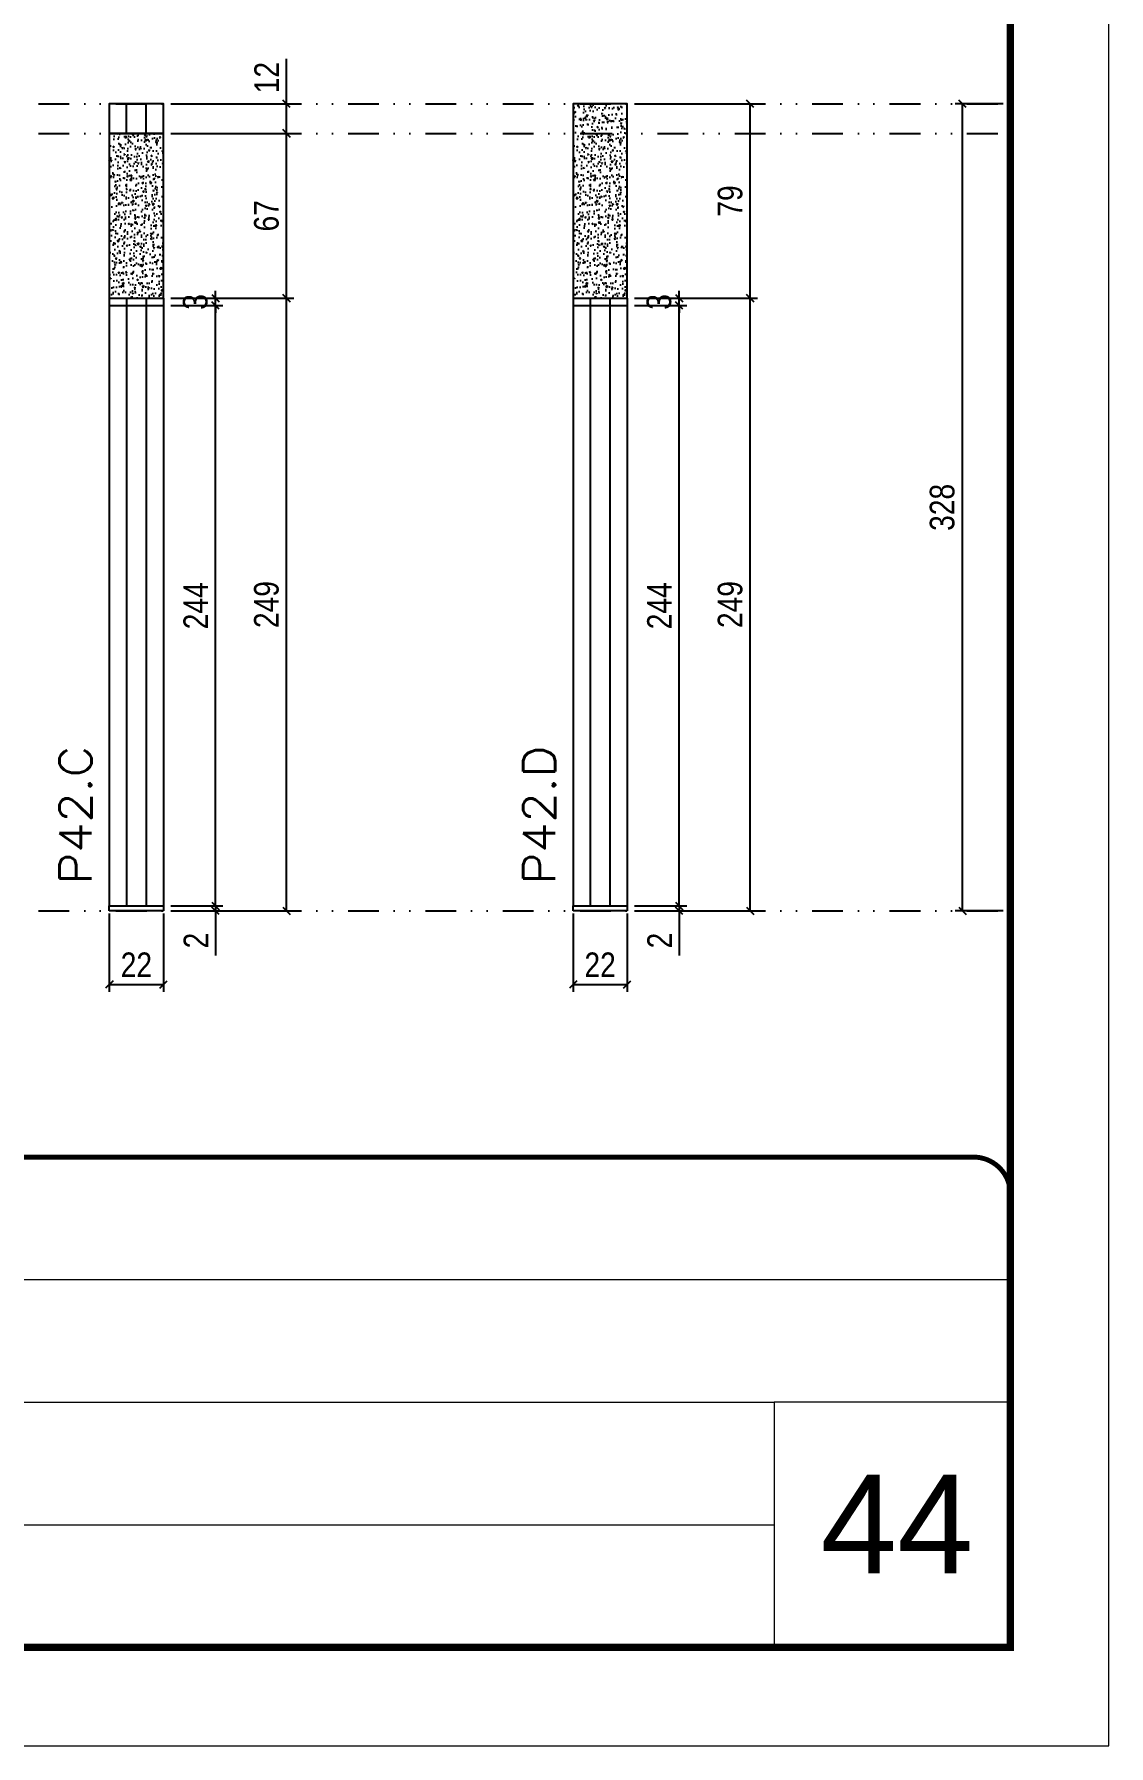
# Model space of a CAD drawing. Extents: x 14400 to 24104, y -21631 to 6985.
# Drawn here: x 20217 to 20653, y -5551 to -4855 of the extents above; entities that cross this region are included whole.
import ezdxf

# ---------------------------------------------------------------- set-up
doc = ezdxf.new("R2010")
doc.units = 0
for name, pattern in [('CONTINUO', [0]), ('DASHED', [0.75, 0.5, -0.25]), ('DIVIDE2', [0.625, 0.25, -0.125, 0, -0.125, 0, -0.125])]:
    doc.linetypes.add(name, pattern=pattern)
for name, color, linetype, lineweight in [('CARIMBO', 255, 'Continuous', 9), ('Folhas', 255, 'Continuous', 9), ('SARRAFO DE PRESSAO', 251, 'DASHED', 9), ('Texto Seção', 7, 'Continuous', 15)]:
    doc.layers.add(name, color=color, linetype=linetype, lineweight=lineweight)
for name, color, linetype in [('COTA', 241, 'Continuous'), ('Nível', 160, 'Continuous'), ('Painéis', 200, 'Continuous'), ('SARR_2.2x7', 40, 'Continuous')]:
    doc.layers.add(name, color=color, linetype=linetype)
doc.styles.add('ARIAL', font='arial.ttf')
doc.styles.add('COTA TECNICA', font='techl___.ttf', dxfattribs={"height": 10})
doc.styles.add('COTA TECNICA-50', font='techl___.ttf', dxfattribs={"height": 10})
doc.styles.add('REGUA-120', font='ROMANS.shx', dxfattribs={"height": 15})
doc.dimstyles.new('COTA PAINEL-50', dxfattribs={"dimtxt": 10, "dimasz": 3, "dimexe": 3, "dimexo": 3, "dimgap": 3, "dimtad": 1, "dimdec": 1, "dimzin": 12, "dimdsep": 46, "dimtxsty": 'COTA TECNICA-50', "dimblk1": 'OBLIQUE', "dimblk2": 'OBLIQUE', "dimsah": 1, "dimcen": 0.9, "dimclrd": 4, "dimclre": 4, "dimclrt": 240, "dimadec": 1, "dimazin": 3, "dimtfac": 1, "dimtdec": 1, "dimtmove": 0, "dimatfit": 3, "dimfxl": 1, "dimtolj": 1, "dimtzin": 12, "dimarcsym": 0})
doc.dimstyles.new('PAINEL', dxfattribs={"dimtxt": 10, "dimasz": 3, "dimexe": 3, "dimexo": 3, "dimgap": 3, "dimtad": 1, "dimdec": 1, "dimzin": 12, "dimdsep": 46, "dimtxsty": 'COTA TECNICA', "dimblk1": 'OBLIQUE', "dimblk2": 'OBLIQUE', "dimsah": 1, "dimcen": 0.9, "dimclrd": 4, "dimclre": 4, "dimclrt": 240, "dimadec": 1, "dimazin": 3, "dimtfac": 1, "dimtdec": 1, "dimtmove": 0, "dimatfit": 3, "dimfxl": 1, "dimtolj": 1, "dimtzin": 12, "dimarcsym": 0})

# ---------------------------------------------------------------- blocks, each defined once
blk = doc.blocks.new('9999999999')
at = {"color": 30, "linetype": 'CONTINUO'}
for p, q in [((98564.56, 34379.64), (99583.98, 34379.64)), ((98564.56, 34329.83), (99487.98, 34329.83)), ((99583.98, 34329.83), (99487.98, 34329.83)), ((99487.98, 34329.83), (99487.98, 34230.21)), ((98564.56, 34280.02), (99487.98, 34280.02))]:
    blk.add_line(p, q, dxfattribs=at)
at = {"color": 30, "linetype": 'CONTINUO', "const_width": 2}
blk.add_lwpolyline([(99583.98, 34230.21), (99583.98, 34414.45, 0.414214), (99568.98, 34429.45), (98228.98, 34429.45, 0.414214), (98213.98, 34414.45), (98213.98, 34245.21, 0.414214), (98228.98, 34230.21), (99583.98, 34230.21)], format="xyb", dxfattribs=at)
at = {"layer": 'Folhas'}
blk.add_lwpolyline([(98138.98, 34190.21), (99623.98, 34190.21), (99623.98, 35240.21), (98138.98, 35240.21)], close=True, dxfattribs=at)
at = {"layer": 'Folhas', "color": 30, "const_width": 3}
blk.add_lwpolyline([(98213.98, 34230.21), (99583.98, 34230.21), (99583.98, 35200.21), (98213.98, 35200.21)], close=True, dxfattribs=at)
blk = doc.blocks.new('_Oblique')
at = {"color": 0, "linetype": 'ByBlock', "lineweight": -2}
blk.add_line((-0.5, -0.5), (0.5, 0.5), dxfattribs=at)
blk = doc.blocks.new('*D2163')
at = {"layer": 'COTA', "color": 4, "lineweight": -2, "transparency": 16777216}
for p, q in [((20610.47, -4883.74), (20591.01, -4883.74)), ((20594.01, -5211.74), (20594.01, -4883.74)), ((20610.47, -5211.74), (20591.01, -5211.74))]:
    blk.add_line(p, q, dxfattribs=at)
at = {"layer": 'Defpoints', "color": 0, "transparency": 16777216}
for p in [(20594.01, -4883.74), (20613.47, -4883.74), (20613.47, -5211.74)]:
    blk.add_point(p, dxfattribs=at)
at = {"layer": 'COTA', "color": 4, "lineweight": -2, "transparency": 16777216, "xscale": 3, "yscale": 3, "zscale": 3}
for p, rotation in [((20594.01, -4883.74), 90), ((20594.01, -5211.74), 270)]:
    blk.add_blockref('_Oblique', p, dxfattribs=dict(at, rotation=rotation))
at = {"layer": 'COTA', "color": 240, "transparency": 16777216, "insert": (20585.77, -5047.74), "char_height": 10, "attachment_point": 5, "rotation": 90, "style": 'COTA TECNICA'}
blk.add_mtext('\\A1;328', dxfattribs=at)
blk = doc.blocks.new('*D2137')
at = {"layer": 'COTA', "color": 4, "lineweight": -2, "transparency": 16777216}
for p, q in [((20247.19, -5212.74), (20247.19, -5244.63)), ((20269.19, -5212.74), (20269.19, -5244.63)), ((20247.19, -5241.63), (20269.19, -5241.63))]:
    blk.add_line(p, q, dxfattribs=at)
at = {"layer": 'Defpoints', "color": 0, "transparency": 16777216}
for p in [(20247.19, -5209.74), (20269.19, -5209.74), (20269.19, -5241.63)]:
    blk.add_point(p, dxfattribs=at)
at = {"layer": 'COTA', "color": 4, "lineweight": -2, "transparency": 16777216, "xscale": 3, "yscale": 3, "zscale": 3, "rotation": 180}
blk.add_blockref('_Oblique', (20247.19, -5241.63), dxfattribs=at)
at = {"layer": 'COTA', "color": 4, "lineweight": -2, "transparency": 16777216, "xscale": 3, "yscale": 3, "zscale": 3}
blk.add_blockref('_Oblique', (20269.19, -5241.63), dxfattribs=at)
at = {"layer": 'COTA', "color": 240, "transparency": 16777216, "insert": (20258.19, -5233.63), "char_height": 10, "attachment_point": 5, "style": 'COTA TECNICA'}
blk.add_mtext('\\A1;22', dxfattribs=at)
blk = doc.blocks.new('*D2138')
at = {"layer": 'COTA', "color": 4, "lineweight": -2, "transparency": 16777216}
for p, q in [((20272.19, -5209.74), (20293.38, -5209.74)), ((20290.38, -5209.74), (20290.38, -5206.74)), ((20290.38, -5209.74), (20290.38, -5211.74)), ((20272.19, -5211.74), (20293.38, -5211.74)), ((20290.38, -5211.74), (20290.38, -5229.85))]:
    blk.add_line(p, q, dxfattribs=at)
at = {"layer": 'Defpoints', "color": 0, "transparency": 16777216}
for p in [(20269.19, -5209.74), (20290.38, -5209.74), (20269.19, -5211.74)]:
    blk.add_point(p, dxfattribs=at)
at = {"layer": 'COTA', "color": 4, "lineweight": -2, "transparency": 16777216, "xscale": 3, "yscale": 3, "zscale": 3}
for p, rotation in [((20290.38, -5209.74), 270), ((20290.38, -5211.74), 90)]:
    blk.add_blockref('_Oblique', p, dxfattribs=dict(at, rotation=rotation))
at = {"layer": 'COTA', "color": 240, "transparency": 16777216, "insert": (20282.38, -5223.8), "char_height": 10, "attachment_point": 5, "rotation": 90, "style": 'COTA TECNICA-50'}
blk.add_mtext('\\A1;2', dxfattribs=at)
blk = doc.blocks.new('*D2139')
at = {"layer": 'COTA', "color": 4, "lineweight": -2, "transparency": 16777216}
for p, q in [((20272.19, -4962.74), (20322.18, -4962.74)), ((20319.18, -5211.74), (20319.18, -4962.74)), ((20272.19, -5211.74), (20322.18, -5211.74))]:
    blk.add_line(p, q, dxfattribs=at)
at = {"layer": 'Defpoints', "color": 0, "transparency": 16777216}
for p in [(20269.19, -4962.74), (20319.18, -4962.74), (20269.19, -5211.74)]:
    blk.add_point(p, dxfattribs=at)
at = {"layer": 'COTA', "color": 4, "lineweight": -2, "transparency": 16777216, "xscale": 3, "yscale": 3, "zscale": 3}
for p, rotation in [((20319.18, -4962.74), 90), ((20319.18, -5211.74), 270)]:
    blk.add_blockref('_Oblique', p, dxfattribs=dict(at, rotation=rotation))
at = {"layer": 'COTA', "color": 240, "transparency": 16777216, "insert": (20311.08, -5087.24), "char_height": 10, "attachment_point": 5, "rotation": 90, "style": 'COTA TECNICA-50'}
blk.add_mtext('\\A1;249', dxfattribs=at)
blk = doc.blocks.new('*D2151')
at = {"layer": 'COTA', "color": 4, "lineweight": -2, "transparency": 16777216}
for p, q in [((20272.19, -4895.74), (20322.18, -4895.74)), ((20319.18, -4962.74), (20319.18, -4895.74)), ((20272.19, -4962.74), (20322.18, -4962.74))]:
    blk.add_line(p, q, dxfattribs=at)
at = {"layer": 'Defpoints', "color": 0, "transparency": 16777216}
for p in [(20269.19, -4895.74), (20319.18, -4895.74), (20269.19, -4962.74)]:
    blk.add_point(p, dxfattribs=at)
at = {"layer": 'COTA', "color": 4, "lineweight": -2, "transparency": 16777216, "xscale": 3, "yscale": 3, "zscale": 3}
for p, rotation in [((20319.18, -4895.74), 90), ((20319.18, -4962.74), 270)]:
    blk.add_blockref('_Oblique', p, dxfattribs=dict(at, rotation=rotation))
at = {"layer": 'COTA', "color": 240, "transparency": 16777216, "insert": (20311.08, -4929.24), "char_height": 10, "attachment_point": 5, "rotation": 90, "style": 'COTA TECNICA'}
blk.add_mtext('\\A1;67', dxfattribs=at)
blk = doc.blocks.new('*D2152')
at = {"layer": 'COTA', "color": 4, "lineweight": -2, "transparency": 16777216}
for p, q in [((20272.19, -4965.74), (20293.38, -4965.74)), ((20290.38, -5209.74), (20290.38, -4965.74)), ((20272.19, -5209.74), (20293.38, -5209.74))]:
    blk.add_line(p, q, dxfattribs=at)
at = {"layer": 'Defpoints', "color": 0, "transparency": 16777216}
for p in [(20269.19, -4965.74), (20290.38, -4965.74), (20269.19, -5209.74)]:
    blk.add_point(p, dxfattribs=at)
at = {"layer": 'COTA', "color": 4, "lineweight": -2, "transparency": 16777216, "xscale": 3, "yscale": 3, "zscale": 3}
for p, rotation in [((20290.38, -4965.74), 90), ((20290.38, -5209.74), 270)]:
    blk.add_blockref('_Oblique', p, dxfattribs=dict(at, rotation=rotation))
at = {"layer": 'COTA', "color": 240, "transparency": 16777216, "insert": (20282.31, -5087.74), "char_height": 10, "attachment_point": 5, "rotation": 90, "style": 'COTA TECNICA'}
blk.add_mtext('\\A1;244', dxfattribs=at)
blk = doc.blocks.new('*D2153')
at = {"layer": 'COTA', "color": 4, "lineweight": -2, "transparency": 16777216}
for p, q in [((20272.19, -4962.74), (20293.38, -4962.74)), ((20272.19, -4965.74), (20293.38, -4965.74)), ((20290.38, -4962.74), (20290.38, -4959.74)), ((20290.38, -4965.74), (20290.38, -4962.74)), ((20290.38, -4965.74), (20290.38, -4968.74))]:
    blk.add_line(p, q, dxfattribs=at)
at = {"layer": 'Defpoints', "color": 0, "transparency": 16777216}
for p in [(20269.19, -4962.74), (20269.19, -4965.74), (20290.38, -4962.74)]:
    blk.add_point(p, dxfattribs=at)
at = {"layer": 'COTA', "color": 4, "lineweight": -2, "transparency": 16777216, "xscale": 3, "yscale": 3, "zscale": 3}
for p, rotation in [((20290.38, -4962.74), 270), ((20290.38, -4965.74), 90)]:
    blk.add_blockref('_Oblique', p, dxfattribs=dict(at, rotation=rotation))
at = {"layer": 'COTA', "color": 240, "transparency": 16777216, "insert": (20282.16, -4964.24), "char_height": 10, "attachment_point": 5, "rotation": 90, "style": 'COTA TECNICA'}
blk.add_mtext('\\A1;3', dxfattribs=at)
blk = doc.blocks.new('*D2140')
at = {"layer": 'COTA', "color": 4, "lineweight": -2, "transparency": 16777216}
for p, q in [((20435.69, -5212.74), (20435.69, -5244.63)), ((20457.69, -5212.74), (20457.69, -5244.63)), ((20435.69, -5241.63), (20457.69, -5241.63))]:
    blk.add_line(p, q, dxfattribs=at)
at = {"layer": 'Defpoints', "color": 0, "transparency": 16777216}
for p in [(20435.69, -5209.74), (20457.69, -5209.74), (20457.69, -5241.63)]:
    blk.add_point(p, dxfattribs=at)
at = {"layer": 'COTA', "color": 4, "lineweight": -2, "transparency": 16777216, "xscale": 3, "yscale": 3, "zscale": 3, "rotation": 180}
blk.add_blockref('_Oblique', (20435.69, -5241.63), dxfattribs=at)
at = {"layer": 'COTA', "color": 4, "lineweight": -2, "transparency": 16777216, "xscale": 3, "yscale": 3, "zscale": 3}
blk.add_blockref('_Oblique', (20457.69, -5241.63), dxfattribs=at)
at = {"layer": 'COTA', "color": 240, "transparency": 16777216, "insert": (20446.69, -5233.63), "char_height": 10, "attachment_point": 5, "style": 'COTA TECNICA'}
blk.add_mtext('\\A1;22', dxfattribs=at)
blk = doc.blocks.new('*D2141')
at = {"layer": 'COTA', "color": 4, "lineweight": -2, "transparency": 16777216}
for p, q in [((20460.69, -5209.74), (20481.88, -5209.74)), ((20478.88, -5209.74), (20478.88, -5206.74)), ((20478.88, -5209.74), (20478.88, -5211.74)), ((20460.69, -5211.74), (20481.88, -5211.74)), ((20478.88, -5211.74), (20478.88, -5229.85))]:
    blk.add_line(p, q, dxfattribs=at)
at = {"layer": 'Defpoints', "color": 0, "transparency": 16777216}
for p in [(20457.69, -5209.74), (20478.88, -5209.74), (20457.69, -5211.74)]:
    blk.add_point(p, dxfattribs=at)
at = {"layer": 'COTA', "color": 4, "lineweight": -2, "transparency": 16777216, "xscale": 3, "yscale": 3, "zscale": 3}
for p, rotation in [((20478.88, -5209.74), 270), ((20478.88, -5211.74), 90)]:
    blk.add_blockref('_Oblique', p, dxfattribs=dict(at, rotation=rotation))
at = {"layer": 'COTA', "color": 240, "transparency": 16777216, "insert": (20470.88, -5223.8), "char_height": 10, "attachment_point": 5, "rotation": 90, "style": 'COTA TECNICA-50'}
blk.add_mtext('\\A1;2', dxfattribs=at)
blk = doc.blocks.new('*D2142')
at = {"layer": 'COTA', "color": 4, "lineweight": -2, "transparency": 16777216}
for p, q in [((20460.69, -4962.74), (20510.68, -4962.74)), ((20507.68, -5211.74), (20507.68, -4962.74)), ((20460.69, -5211.74), (20510.68, -5211.74))]:
    blk.add_line(p, q, dxfattribs=at)
at = {"layer": 'Defpoints', "color": 0, "transparency": 16777216}
for p in [(20457.69, -4962.74), (20507.68, -4962.74), (20457.69, -5211.74)]:
    blk.add_point(p, dxfattribs=at)
at = {"layer": 'COTA', "color": 4, "lineweight": -2, "transparency": 16777216, "xscale": 3, "yscale": 3, "zscale": 3}
for p, rotation in [((20507.68, -4962.74), 90), ((20507.68, -5211.74), 270)]:
    blk.add_blockref('_Oblique', p, dxfattribs=dict(at, rotation=rotation))
at = {"layer": 'COTA', "color": 240, "transparency": 16777216, "insert": (20499.58, -5087.24), "char_height": 10, "attachment_point": 5, "rotation": 90, "style": 'COTA TECNICA-50'}
blk.add_mtext('\\A1;249', dxfattribs=at)
blk = doc.blocks.new('*D2154')
at = {"layer": 'COTA', "color": 4, "lineweight": -2, "transparency": 16777216}
for p, q in [((20460.69, -4883.74), (20510.68, -4883.74)), ((20507.68, -4962.74), (20507.68, -4883.74)), ((20460.69, -4962.74), (20510.68, -4962.74))]:
    blk.add_line(p, q, dxfattribs=at)
at = {"layer": 'Defpoints', "color": 0, "transparency": 16777216}
for p in [(20457.69, -4883.74), (20507.68, -4883.74), (20457.69, -4962.74)]:
    blk.add_point(p, dxfattribs=at)
at = {"layer": 'COTA', "color": 4, "lineweight": -2, "transparency": 16777216, "xscale": 3, "yscale": 3, "zscale": 3}
for p, rotation in [((20507.68, -4883.74), 90), ((20507.68, -4962.74), 270)]:
    blk.add_blockref('_Oblique', p, dxfattribs=dict(at, rotation=rotation))
at = {"layer": 'COTA', "color": 240, "transparency": 16777216, "insert": (20499.58, -4923.24), "char_height": 10, "attachment_point": 5, "rotation": 90, "style": 'COTA TECNICA'}
blk.add_mtext('\\A1;79', dxfattribs=at)
blk = doc.blocks.new('*D2147')
at = {"layer": 'COTA', "color": 4, "lineweight": -2, "transparency": 16777216}
for p, q in [((20460.69, -4965.74), (20481.88, -4965.74)), ((20478.88, -5209.74), (20478.88, -4965.74)), ((20460.69, -5209.74), (20481.88, -5209.74))]:
    blk.add_line(p, q, dxfattribs=at)
at = {"layer": 'Defpoints', "color": 0, "transparency": 16777216}
for p in [(20457.69, -4965.74), (20478.88, -4965.74), (20457.69, -5209.74)]:
    blk.add_point(p, dxfattribs=at)
at = {"layer": 'COTA', "color": 4, "lineweight": -2, "transparency": 16777216, "xscale": 3, "yscale": 3, "zscale": 3}
for p, rotation in [((20478.88, -4965.74), 90), ((20478.88, -5209.74), 270)]:
    blk.add_blockref('_Oblique', p, dxfattribs=dict(at, rotation=rotation))
at = {"layer": 'COTA', "color": 240, "transparency": 16777216, "insert": (20470.81, -5087.74), "char_height": 10, "attachment_point": 5, "rotation": 90, "style": 'COTA TECNICA'}
blk.add_mtext('\\A1;244', dxfattribs=at)
blk = doc.blocks.new('*D2148')
at = {"layer": 'COTA', "color": 4, "lineweight": -2, "transparency": 16777216}
for p, q in [((20460.69, -4962.74), (20481.88, -4962.74)), ((20460.69, -4965.74), (20481.88, -4965.74)), ((20478.88, -4962.74), (20478.88, -4959.74)), ((20478.88, -4965.74), (20478.88, -4962.74)), ((20478.88, -4965.74), (20478.88, -4968.74))]:
    blk.add_line(p, q, dxfattribs=at)
at = {"layer": 'Defpoints', "color": 0, "transparency": 16777216}
for p in [(20457.69, -4962.74), (20457.69, -4965.74), (20478.88, -4962.74)]:
    blk.add_point(p, dxfattribs=at)
at = {"layer": 'COTA', "color": 4, "lineweight": -2, "transparency": 16777216, "xscale": 3, "yscale": 3, "zscale": 3}
for p, rotation in [((20478.88, -4962.74), 270), ((20478.88, -4965.74), 90)]:
    blk.add_blockref('_Oblique', p, dxfattribs=dict(at, rotation=rotation))
at = {"layer": 'COTA', "color": 240, "transparency": 16777216, "insert": (20470.66, -4964.24), "char_height": 10, "attachment_point": 5, "rotation": 90, "style": 'COTA TECNICA'}
blk.add_mtext('\\A1;3', dxfattribs=at)
blk = doc.blocks.new('*D2189')
at = {"layer": 'COTA', "color": 4, "lineweight": -2, "transparency": 16777216}
for p, q in [((20319.18, -4883.74), (20319.18, -4865.43)), ((20272.19, -4883.74), (20322.18, -4883.74)), ((20319.18, -4895.74), (20319.18, -4883.74)), ((20272.19, -4895.74), (20322.18, -4895.74))]:
    blk.add_line(p, q, dxfattribs=at)
at = {"layer": 'Defpoints', "color": 0, "transparency": 16777216}
for p in [(20269.19, -4883.74), (20319.18, -4883.74), (20269.19, -4895.74)]:
    blk.add_point(p, dxfattribs=at)
at = {"layer": 'COTA', "color": 4, "lineweight": -2, "transparency": 16777216, "xscale": 3, "yscale": 3, "zscale": 3}
for p, rotation in [((20319.18, -4883.74), 90), ((20319.18, -4895.74), 270)]:
    blk.add_blockref('_Oblique', p, dxfattribs=dict(at, rotation=rotation))
at = {"layer": 'COTA', "color": 240, "transparency": 16777216, "insert": (20311.12, -4873.08), "char_height": 10, "attachment_point": 5, "rotation": 90, "style": 'COTA TECNICA'}
blk.add_mtext('\\A1;12', dxfattribs=at)

msp = doc.modelspace()

# ---------------------------------------------------------------- hatches: boundary and pattern name
at = {"layer": 'COTA'}
h = msp.add_hatch(dxfattribs=at)
h.set_pattern_fill('AR-CONC', color=256, scale=0.03)
h.set_pattern_definition([(50, (1695.6367, -9188.601), (5.4655401, -0.4781726), [0.5715, -6.2865]), (355, (1695.6367, -9188.601), (-1.0573026, 5.7317054), [0.4572, -5.0292175]), (100.451445, (1696.092, -9188.6407), (4.4082374, 5.2535326), [0.4857003, -5.3427073]), (46.1842, (1695.6367, -9187.077), (8.1323712, -1.2612698), [0.85725, -9.42975]), (96.635558, (1696.314, -9187.182), (7.122124, 7.4227837), [0.7285507, -8.0140682]), (351.18415, (1695.637, -9187.077), (7.122124, 7.4227837), [0.685799, -7.543792]), (21, (1696.3987, -9187.458), (4.5484317, -3.0679559), [0.5715, -6.2865]), (326, (1696.3987, -9187.458), (1.8540609, 5.525639), [0.4572, -5.0292]), (71.451445, (1696.7777, -9187.7135), (6.4024926, 2.457683), [0.4857003, -5.3426981]), (37.5, (1695.6367, -9188.6009), (0.0926581, 2.53665117), [0, -4.96824, 0, -5.1054, 0, -5.04825]), (7.5, (1695.6367, -9188.6009), (2.00458988, 3.00541724), [0, -2.91084, 0, -4.85394, 0, -1.92405]), (327.5, (1693.9374, -9188.6009), (4.06771786, -0.17186232), [0, -1.905, 0, -5.9436, 0, -7.8867]), (317.5, (1693.1754, -9188.601), (4.44387544, 0.7627947), [0, -2.4765, 0, -3.94716, 0, -5.6007])])
h.paths.add_polyline_path([(20457.69, -4883.74), (20435.69, -4883.74), (20435.69, -4962.74), (20457.69, -4962.74)])
h = msp.add_hatch(dxfattribs=at)
h.set_pattern_fill('AR-CONC', color=256, scale=0.03)
h.set_pattern_definition([(50, (1507.1363, -9188.601), (5.4655401, -0.4781726), [0.5715, -6.2865]), (355, (1507.1363, -9188.601), (-1.0573026, 5.7317054), [0.4572, -5.0292175]), (100.451445, (1507.592, -9188.6407), (4.4082374, 5.2535326), [0.4857003, -5.3427073]), (46.1842, (1507.136, -9187.077), (8.1323712, -1.2612698), [0.85725, -9.42975]), (96.635558, (1507.814, -9187.182), (7.122124, 7.4227837), [0.7285507, -8.0140682]), (351.18415, (1507.136, -9187.077), (7.122124, 7.4227837), [0.685799, -7.543792]), (21, (1507.8983, -9187.458), (4.5484317, -3.0679559), [0.5715, -6.2865]), (326, (1507.8983, -9187.458), (1.8540609, 5.525639), [0.4572, -5.0292]), (71.451445, (1508.2773, -9187.7135), (6.4024926, 2.457683), [0.4857003, -5.3426981]), (37.5, (1507.1363, -9188.6009), (0.0926581, 2.53665117), [0, -4.96824, 0, -5.1054, 0, -5.04825]), (7.5, (1507.1363, -9188.6009), (2.00458988, 3.00541724), [0, -2.91084, 0, -4.85394, 0, -1.92405]), (327.5, (1505.437, -9188.6009), (4.06771786, -0.17186232), [0, -1.905, 0, -5.9436, 0, -7.8867]), (317.5, (1504.675, -9188.601), (4.44387544, 0.7627947), [0, -2.4765, 0, -3.94716, 0, -5.6007])])
h.paths.add_polyline_path([(20269.19, -4895.74), (20247.19, -4895.74), (20247.19, -4962.74), (20269.19, -4962.74)])

# ---------------------------------------------------------------- linework, layer by layer
for points in [[(20435.69, -4962.74), (20457.69, -4962.74), (20457.69, -4883.74), (20435.69, -4883.74)], [(20247.19, -4962.74), (20269.19, -4962.74), (20269.19, -4895.74), (20247.19, -4895.74)]]:
    msp.add_lwpolyline(points, close=True, dxfattribs=at)
at = {"layer": 'Nível', "color": 4, "linetype": 'DIVIDE2', "ltscale": 50}
for p, q in [((19243.47, -4883.74), (20613.47, -4883.74)), ((19243.47, -4895.74), (20613.47, -4895.74)), ((19243.47, -5211.74), (20613.47, -5211.74)), ((19243.47, -5211.74), (20613.47, -5211.74))]:
    msp.add_line(p, q, dxfattribs=at)
at = {"layer": 'Painéis'}
for p, q in [((20247.19, -4962.74), (20247.19, -5209.74)), ((20247.19, -4962.74), (20269.19, -4962.74)), ((20247.19, -4965.74), (20269.19, -4965.74)), ((20269.19, -4962.74), (20269.19, -5209.74)), ((20435.69, -4962.74), (20435.69, -5209.74)), ((20435.69, -4962.74), (20457.69, -4962.74)), ((20435.69, -4965.74), (20457.69, -4965.74)), ((20457.69, -4962.74), (20457.69, -5209.74)), ((20247.19, -5209.74), (20269.19, -5209.74)), ((20247.19, -5211.74), (20247.19, -5209.74)), ((20269.19, -5209.74), (20269.19, -5211.74)), ((20435.69, -5209.74), (20457.69, -5209.74)), ((20435.69, -5211.74), (20435.69, -5209.74)), ((20457.69, -5209.74), (20457.69, -5211.74)), ((20269.19, -5211.74), (20247.19, -5211.74)), ((20457.69, -5211.74), (20435.69, -5211.74))]:
    msp.add_line(p, q, dxfattribs=at)
msp.add_lwpolyline([(20247.19, -4895.74), (20269.19, -4895.74), (20269.19, -4883.74), (20247.19, -4883.74)], close=True, dxfattribs=at)
at = {"layer": 'SARR_2.2x7'}
for p, q in [((20254.19, -4895.74), (20254.19, -4883.74)), ((20262.19, -4895.74), (20262.19, -4883.74)), ((20254.19, -4962.74), (20254.19, -5209.74)), ((20262.19, -4962.74), (20262.19, -5209.74)), ((20442.69, -4962.74), (20442.69, -5209.74)), ((20450.69, -4962.74), (20450.69, -5209.74))]:
    msp.add_line(p, q, dxfattribs=at)

# ---------------------------------------------------------------- block references
at = {"layer": 'SARRAFO DE PRESSAO', "color": 6, "linetype": 'ByBlock'}
msp.add_blockref('9999999999', (-78970.51, -39741.23), dxfattribs=at)

# ---------------------------------------------------------------- texts
at = {"layer": 'CARIMBO', "style": 'ARIAL'}
msp.add_text('44', height=40, dxfattribs=at).set_placement((20536.33, -5480.88))
at = {"layer": 'Texto Seção', "style": 'REGUA-120', "width": 1.1}
for s, p in [('P42.C', (20239.94, -5200.98)), ('P42.D', (20428.44, -5200.98))]:
    msp.add_text(s, height=13, rotation=90, dxfattribs=at).set_placement(p)

# ---------------------------------------------------------------- dimensions: what is measured, and where the dimension line sits
at = {"layer": 'COTA'}
for base, p1, p2, dimstyle, picture, middle in [((20319.18, -4883.74), (20269.19, -4895.74), (20269.19, -4883.74), 'PAINEL', '*D2189', (20311.12, -4873.08)), ((20507.68, -4883.74), (20457.69, -4962.74), (20457.69, -4883.74), 'PAINEL', '*D2154', (20499.58, -4923.24)), ((20594.01, -4883.74), (20613.47, -5211.74), (20613.47, -4883.74), 'PAINEL', '*D2163', (20585.77, -5047.74)), ((20319.18, -4895.74), (20269.19, -4962.74), (20269.19, -4895.74), 'PAINEL', '*D2151', (20311.08, -4929.24)), ((20319.18, -4962.74), (20269.19, -5211.74), (20269.19, -4962.74), 'COTA PAINEL-50', '*D2139', (20311.08, -5087.24)), ((20290.38, -4965.74), (20269.19, -5209.74), (20269.19, -4965.74), 'PAINEL', '*D2152', (20282.31, -5087.74)), ((20507.68, -4962.74), (20457.69, -5211.74), (20457.69, -4962.74), 'COTA PAINEL-50', '*D2142', (20499.58, -5087.24)), ((20478.88, -4965.74), (20457.69, -5209.74), (20457.69, -4965.74), 'PAINEL', '*D2147', (20470.81, -5087.74))]:
    dim = msp.add_linear_dim(base=base, p1=p1, p2=p2, angle=90, dimstyle=dimstyle, dxfattribs=at)
    dim.commit()
    dim.dimension.update_dxf_attribs({"geometry": picture, "text_midpoint": middle})
for base, p1, p2, picture, middle in [((20290.38, -4962.74), (20269.19, -4965.74), (20269.19, -4962.74), '*D2153', (20290.38, -4964.24)), ((20478.88, -4962.74), (20457.69, -4965.74), (20457.69, -4962.74), '*D2148', (20478.88, -4964.24))]:
    dim = msp.add_linear_dim(base=base, p1=p1, p2=p2, angle=90, dimstyle='PAINEL', override={"dimtmove": 1}, dxfattribs=at)
    dim.commit()
    dim.dimension.update_dxf_attribs({"geometry": picture, "text_midpoint": middle, "dimtype": 160})
for base, p1, p2, picture, middle in [((20269.19, -5241.63), (20247.19, -5209.74), (20269.19, -5209.74), '*D2137', (20258.19, -5233.63)), ((20457.69, -5241.63), (20435.69, -5209.74), (20457.69, -5209.74), '*D2140', (20446.69, -5233.63))]:
    dim = msp.add_linear_dim(base=base, p1=p1, p2=p2, dimstyle='PAINEL', override={"dimarcsym": 2}, dxfattribs=at)
    dim.commit()
    dim.dimension.update_dxf_attribs({"geometry": picture, "text_midpoint": middle})
for base, p1, p2, picture, middle in [((20290.38, -5209.74), (20269.19, -5211.74), (20269.19, -5209.74), '*D2138', (20290.38, -5223.8)), ((20478.88, -5209.74), (20457.69, -5211.74), (20457.69, -5209.74), '*D2141', (20478.88, -5223.8))]:
    dim = msp.add_linear_dim(base=base, p1=p1, p2=p2, angle=90, dimstyle='COTA PAINEL-50', dxfattribs=at)
    dim.commit()
    dim.dimension.update_dxf_attribs({"geometry": picture, "text_midpoint": middle, "dimtype": 160})

doc.saveas('drawing.dxf')
